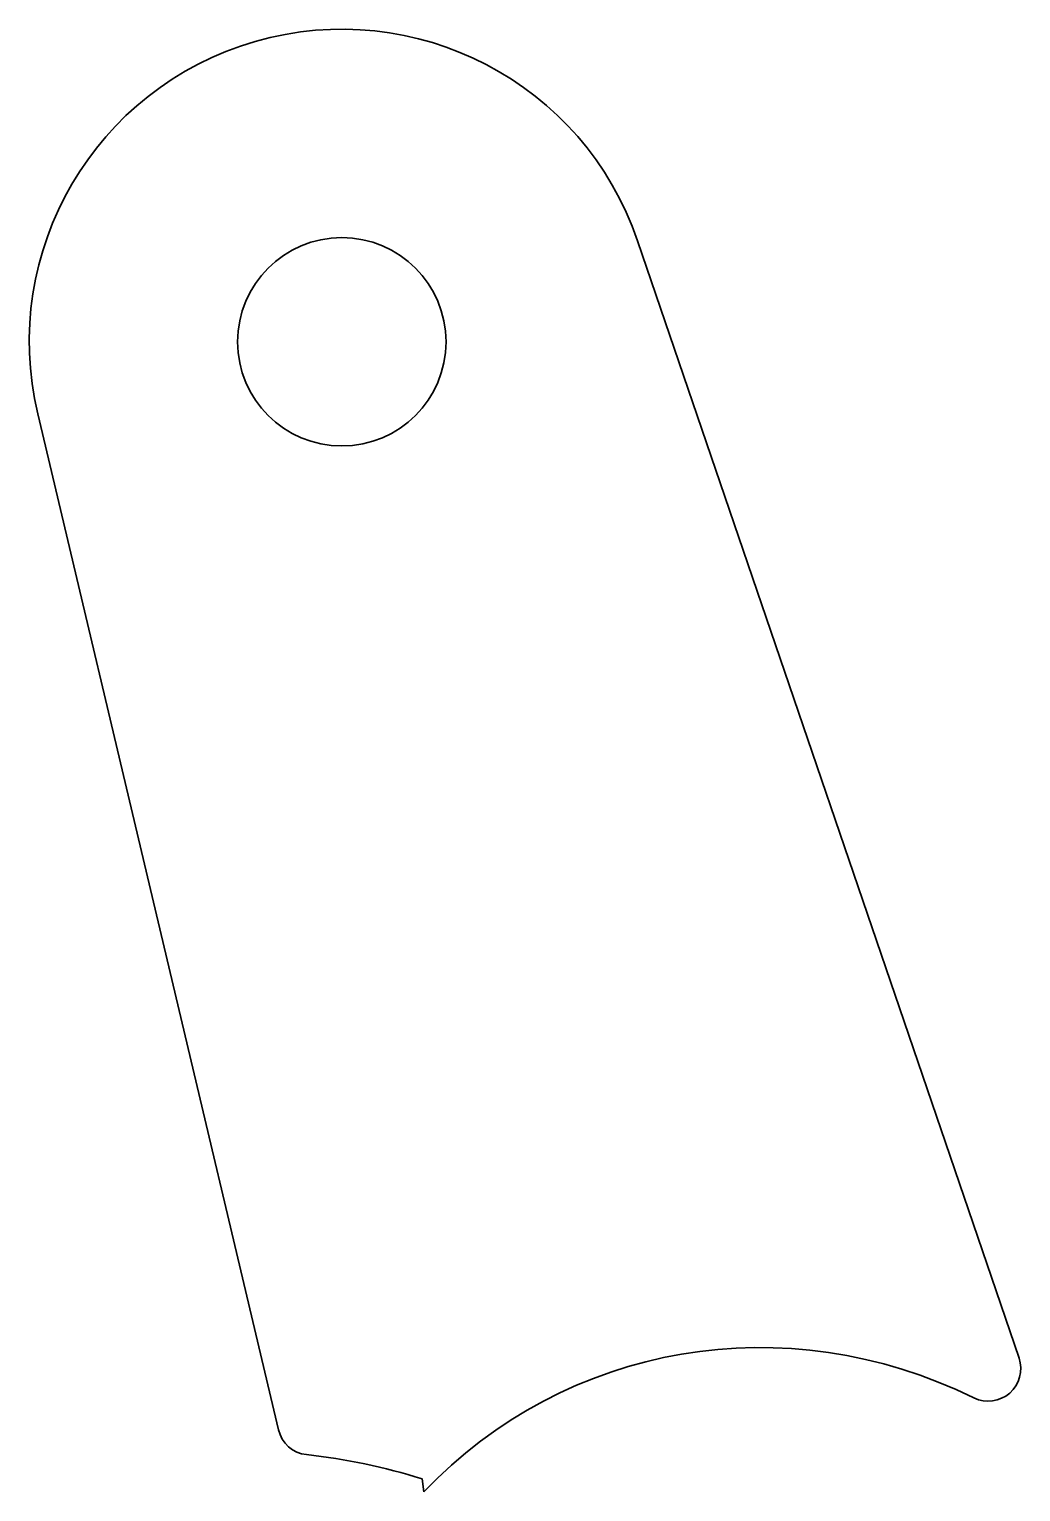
# Model space of a CAD drawing. Extents: x 194.8 to 225.2, y 126 to 171.
import ezdxf

# ---------------------------------------------------------------- set-up
doc = ezdxf.new("R2010")
doc.units = 0

msp = doc.modelspace()

# ---------------------------------------------------------------- linework, layer by layer
at = {"color": 7, "lineweight": 35}
for p, q in [((225.172211, 130.143066), (213.459625, 164.462189)), ((202.428131, 127.941223), (195.032898, 159.147766)), ((206.891876, 126.038635), (206.839996, 126.435699))]:
    msp.add_line(p, q, dxfattribs=at)
msp.add_circle((204.374176, 161.36145), 3.2, dxfattribs=at)
for centre, radius, start, end in [((204.374176, 161.36145), 9.6, 18.843971, 193.331841), ((224.2258, 129.820068), 1, 243.818933, 18.843971), ((203.401184, 128.171814), 1, 193.331841, 263.727452), ((201.194763, 108.307556), 18.986604, 72.70304, 83.658377)]:
    msp.add_arc(centre, radius, start, end, dxfattribs=at)
msp.add_ellipse((217.770508, 114.678162), major_axis=(5.354843, -14.958038), ratio=0.944125, start_param=2.369616075, end_param=3.583367548, dxfattribs=at)

doc.saveas('drawing.dxf')
